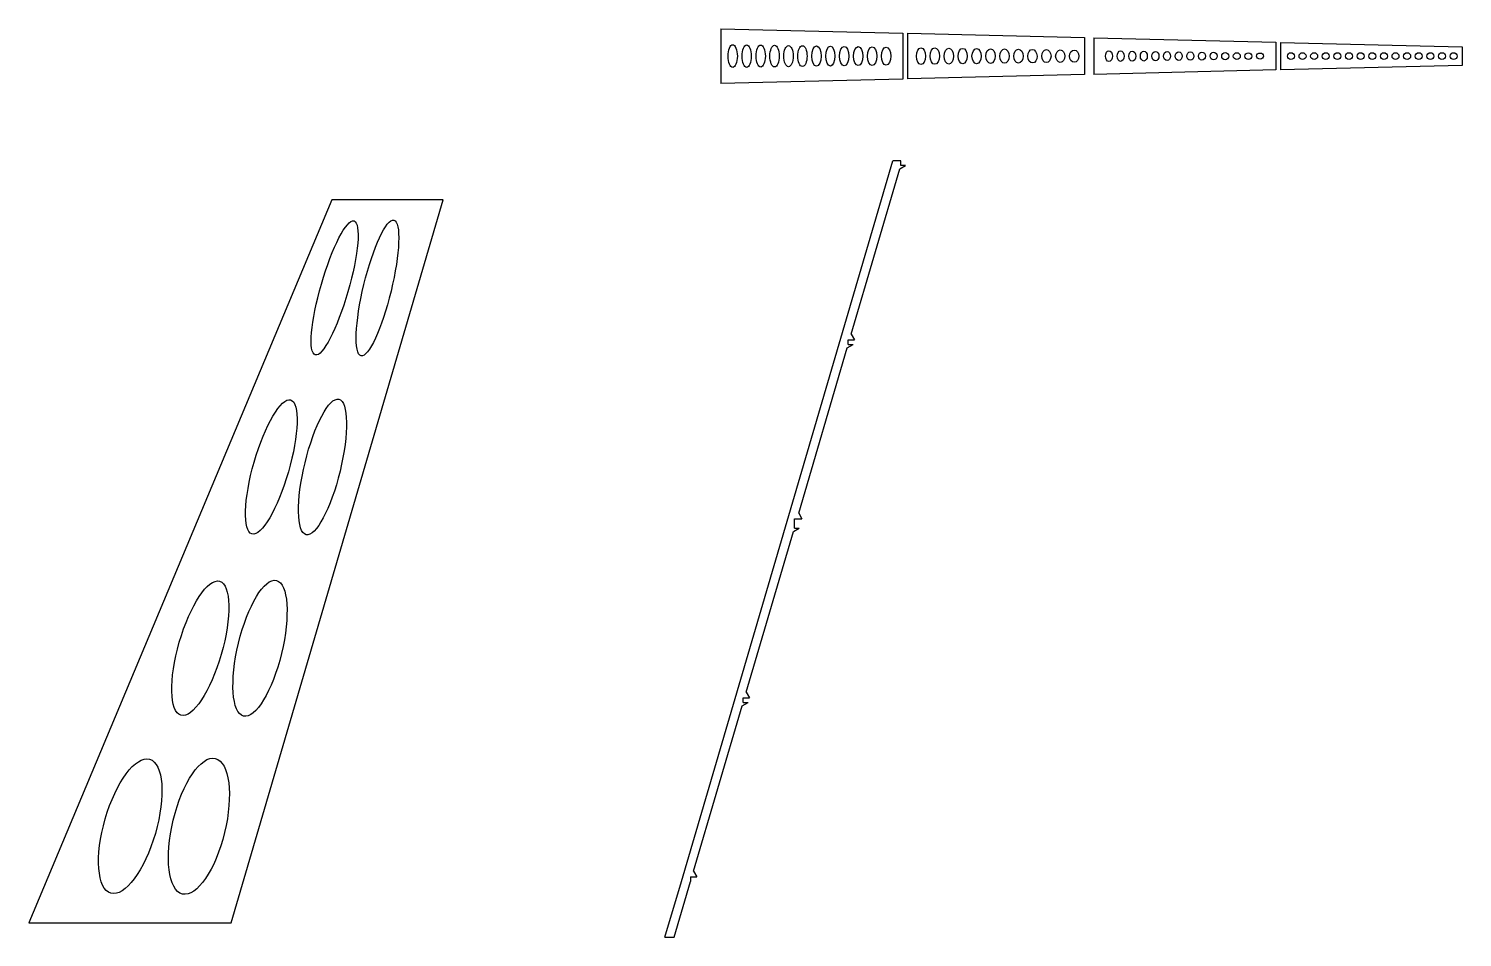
# Model space of a CAD drawing. Header units: millimetres. Extents: x 387 to 11444, y 601 to 6721.
# Drawn here: x 9410 to 10027, y 1893 to 2284 of the extents above; entities that cross this region are included whole.
import ezdxf

# ---------------------------------------------------------------- set-up
doc = ezdxf.new("R2010")
doc.units = ezdxf.units.MM
for name, color, linetype in [('1mm轻木', 3, 'Continuous'), ('2mm轻木', 150, 'Continuous'), ('4mm', 4, 'Continuous')]:
    doc.layers.add(name, color=color, linetype=linetype)

msp = doc.modelspace()

# ---------------------------------------------------------------- linework, layer by layer
at = {"layer": '1mm轻木'}
for p, q in [((9540.835, 2210.151), (9410.416, 1899.151)), ((9497.478, 1899.151), (9588.772, 2210.151)), ((9588.772, 2210.151), (9540.835, 2210.151)), ((9410.416, 1899.151), (9497.478, 1899.151))]:
    msp.add_line(p, q, dxfattribs=at)
for centre, major_axis, ratio in [((9542.056, 2172.273), (-8.331, -28.82), 0.1976072), ((9560.478, 2172.273), (-7.061, -29.157), 0.2000926), ((9514.798, 2095.273), (-8.331, -28.82), 0.2550251), ((9536.829, 2095.273), (-7.061, -29.157), 0.2582327), ((9484.251, 2017.273), (-8.331, -28.82), 0.3131887), ((9509.939, 2017.273), (-7.061, -29.157), 0.3171279), ((9483.655, 1940.719), (-7.061, -29.157), 0.3790434)]:
    msp.add_ellipse(centre, major_axis=major_axis, ratio=ratio, dxfattribs=at)
msp.add_ellipse((9454.124, 1940.719), major_axis=(8.331, 28.82), ratio=0.3743351, start_param=-3.141592653589793, end_param=3.141592653589793, dxfattribs=at)
at = {"layer": '2mm轻木'}
for p, q in [((9708.218, 2283.802), (9708.218, 2260.195)), ((9708.218, 2283.802), (9786.467, 2281.889)), ((9786.467, 2281.889), (9786.467, 2262.108)), ((9788.467, 2281.84), (9864.716, 2279.975)), ((9788.467, 2281.84), (9788.467, 2262.157)), ((9864.716, 2279.975), (9864.716, 2264.022)), ((9868.716, 2279.877), (9946.965, 2277.963)), ((9868.716, 2279.877), (9868.716, 2264.12)), ((9946.965, 2277.963), (9946.965, 2266.034)), ((9948.965, 2277.914), (10027.214, 2276.001)), ((9948.965, 2277.914), (9948.965, 2266.083)), ((10027.214, 2276.001), (10027.214, 2267.996)), ((9864.716, 2264.022), (9788.467, 2262.157)), ((9946.965, 2266.034), (9868.716, 2264.12)), ((10027.214, 2267.996), (9948.965, 2266.083)), ((9786.467, 2262.108), (9708.218, 2260.195))]:
    msp.add_line(p, q, dxfattribs=at)
for centre, major_axis, ratio in [((9713.313, 2271.998), (0, -4.907), 0.407556), ((9719.313, 2271.998), (0, -4.829), 0.4141322), ((9725.35, 2271.998), (0, -4.737), 0.4222473), ((9731.313, 2271.998), (0, -4.644), 0.4306336), ((9737.313, 2271.998), (0, -4.552), 0.4394154), ((9743.313, 2271.998), (0, -4.459), 0.4485627), ((9749.313, 2271.998), (0, -4.365), 0.4581538), ((9755.314, 2271.998), (0, -4.273), 0.4681078), ((9761.314, 2271.998), (0, -4.18), 0.4785016), ((9767.314, 2271.998), (0, -4.087), 0.4893089), ((9773.314, 2271.998), (0, -3.995), 0.5006783), ((9779.314, 2271.998), (0, -3.902), 0.5125887), ((9794.283, 2271.998), (0, -3.623), 0.5433786), ((9800.252, 2271.998), (0, -3.531), 0.5664059), ((9806.289, 2271.998), (0, -3.438), 0.5817919), ((9812.252, 2271.998), (0, -3.346), 0.5977598), ((9818.252, 2271.998), (0, -3.253), 0.6148155), ((9824.252, 2271.998), (0, -3.16), 0.6329488), ((9830.252, 2271.998), (0, -3.067), 0.6521014), ((9836.253, 2271.998), (0, -2.975), 0.6723734), ((9842.253, 2271.963), (0.052, -2.917), 0.6857262), ((9848.253, 2271.998), (0, -2.789), 0.7171276), ((9854.253, 2271.998), (0, -2.696), 0.7418158), ((9860.253, 2271.998), (0, -2.603), 0.7683565), ((9875.191, 2271.998), (0, -2.333), 0.6428834), ((9880.191, 2271.998), (0, -2.256), 0.6648435), ((9885.191, 2271.998), (0, -2.179), 0.6884453), ((9890.191, 2271.998), (0, -2.101), 0.7137844), ((9895.191, 2271.998), (0, -2.024), 0.74106), ((9900.191, 2271.998), (0, -1.947), 0.7705953), ((9905.191, 2271.998), (0, -1.869), 0.8023825), ((9910.191, 2271.998), (0, -1.792), 0.8370138), ((9915.191, 2271.998), (0, -1.715), 0.8748741), ((9920.191, 2271.998), (0, -1.637), 0.916092), ((9925.191, 2271.998), (0, -1.56), 0.9615122), ((9930.191, 2271.998), (-1.5, 0), 0.9884634), ((9935.191, 2271.998), (-1.5, 0), 0.9367864), ((9940.191, 2271.998), (-1.5, 0), 0.8852276), ((9953.465, 2271.998), (-1.5, 0), 0.9884634), ((9958.465, 2271.998), (-1.5, 0), 0.9884634), ((9963.465, 2271.998), (-1.5, 0), 0.9884634), ((9968.465, 2271.998), (-1.5, 0), 0.9884634), ((9973.465, 2271.998), (-1.5, 0), 0.9884634), ((9978.465, 2271.998), (-1.5, 0), 0.9884634), ((9983.465, 2271.998), (-1.5, 0), 0.9884634), ((9988.465, 2271.998), (-1.5, 0), 0.9884634), ((9993.465, 2271.998), (-1.5, 0), 0.9884634), ((9998.465, 2271.998), (-1.5, 0), 0.9884634), ((10003.465, 2271.998), (-1.5, 0), 0.9884634), ((10008.465, 2271.998), (-1.5, 0), 0.9884634), ((10013.465, 2271.998), (-1.5, 0), 0.9884634), ((10018.465, 2271.998), (-1.5, 0), 0.9884634), ((10023.465, 2271.998), (-1.5, 0), 0.9884634)]:
    msp.add_ellipse(centre, major_axis=major_axis, ratio=ratio, dxfattribs=at)
at = {"layer": '4mm'}
for p, q in [((9691.22, 1916.919), (9782.22, 2226.919)), ((9785.633, 2226.919), (9782.22, 2226.919)), ((9785.633, 2224.919), (9785.633, 2226.919)), ((9764.321, 2152.32), (9785.209, 2223.475)), ((9785.209, 2223.475), (9787.709, 2224.919)), ((9787.709, 2224.919), (9785.633, 2224.919)), ((9741.718, 2075.32), (9762.606, 2146.475)), ((9762.606, 2146.475), (9765.106, 2147.919)), ((9763.03, 2149.919), (9765.707, 2149.919)), ((9763.03, 2147.919), (9763.03, 2149.919)), ((9763.03, 2147.919), (9765.106, 2147.919)), ((9764.321, 2152.32), (9765.707, 2149.919)), ((9739.839, 2072.919), (9743.104, 2072.919)), ((9739.839, 2068.919), (9739.839, 2072.919)), ((9741.718, 2075.32), (9743.104, 2072.919)), ((9719.115, 1998.32), (9739.407, 2067.446)), ((9739.407, 2067.446), (9741.958, 2068.919)), ((9739.839, 2068.919), (9741.958, 2068.919)), ((9696.512, 1921.32), (9717.399, 1992.475)), ((9717.399, 1992.475), (9719.9, 1993.919)), ((9717.823, 1995.919), (9720.501, 1995.919)), ((9717.823, 1993.919), (9717.823, 1995.919)), ((9717.823, 1993.919), (9719.9, 1993.919)), ((9719.115, 1998.32), (9720.501, 1995.919)), ((9695.22, 1918.919), (9697.898, 1918.919)), ((9695.22, 1918.919), (9695.22, 1916.919)), ((9696.512, 1921.32), (9697.898, 1918.919)), ((9684.178, 1892.931), (9691.22, 1916.919)), ((9688.178, 1892.931), (9695.22, 1916.919)), ((9684.178, 1892.931), (9688.178, 1892.931))]:
    msp.add_line(p, q, dxfattribs=at)

doc.saveas('drawing.dxf')
